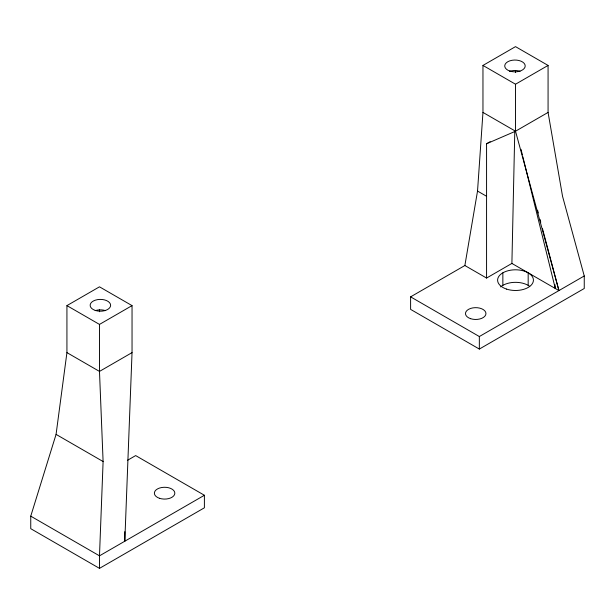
<?xml version="1.0" encoding="UTF-8"?>
<svg xmlns="http://www.w3.org/2000/svg" width="615" height="615" viewBox="0 0 615 615"><rect width="100%" height="100%" fill="white"/><g stroke="black" fill="none" stroke-linecap="round" stroke-linejoin="round"><path stroke-width="0.92" d="M464.871 265.519L477.532 191.057L482.96 112.422L482.96 65.428L515.516 46.632L548.073 65.428L548.073 112.422L562.541 196.277L584.25 275.966L584.25 288.496L479.339 349.066L410.605 309.383L410.605 296.853L464.871 265.519L486.573 278.049L511.895 263.428L514.786 131.31M132.041 305.617L99.484 324.413L99.484 371.414L103.105 461.534L99.484 555.837L99.484 568.368L30.75 528.685L30.75 516.154L56.073 434.382L66.927 352.61L66.927 305.617L99.484 286.821L132.041 305.617L132.041 352.61L124.807 541.215L124.807 531.644M482.96 65.428L515.516 84.224L548.073 65.428M486.573 278.049L486.573 143.749L490.193 141.665M132.041 352.61L99.484 371.414L66.927 352.61M486.573 143.749L515.516 131.218L548.073 112.422M127.443 460.335L135.661 455.584L204.395 495.267L204.395 507.798L99.484 568.368M204.395 495.267L99.484 555.837L30.75 516.154M410.605 296.853L479.339 336.536L584.25 275.966M482.96 112.422L515.516 131.218L558.927 290.58L511.895 263.428M477.532 191.057L486.573 196.277M66.927 305.617L99.484 324.413M56.073 434.382L103.105 461.534M537.587 210.199L538.325 212.967M540.039 219.44L540.777 222.207M542.491 228.68L558.927 290.58M521.005 149.314L522.373 154.88M522.835 156.733L555.307 288.496L554.991 284.668M528.177 272.829L528.177 285.36M515.516 70.625L515.516 72.493M515.516 84.224L515.516 131.218M502.855 272.829L502.855 285.36M479.339 336.536L479.339 349.066M99.484 309.875L99.484 311.751M95.271 310.629A10.232 5.904 0 0 1 105.503 310.629M500.625 286.928A17.904 10.34 0 0 1 529.723 286.382M509.858 71.279A10.232 5.904 0 0 1 520.09 71.279M95.271 310.421A10.232 5.904 0 0 0 110.623 305.309A10.232 5.904 0 0 0 95.271 300.189A10.232 5.904 0 0 0 95.271 310.421M159.485 498.296A10.232 5.904 0 0 0 174.837 493.184A10.232 5.904 0 0 0 159.485 488.064A10.232 5.904 0 0 0 159.485 498.296M506.56 289.096A17.904 10.34 0 0 0 533.42 280.14A17.904 10.34 0 0 0 506.56 271.184A17.904 10.34 0 0 0 506.56 289.096M509.858 71.063A10.232 5.904 0 0 0 525.202 65.951A10.232 5.904 0 0 0 509.858 60.831A10.232 5.904 0 0 0 509.858 71.063M470.606 318.678A10.232 5.904 0 0 0 485.95 313.558A10.232 5.904 0 0 0 470.606 308.446A10.232 5.904 0 0 0 470.606 318.678"/></g></svg>
